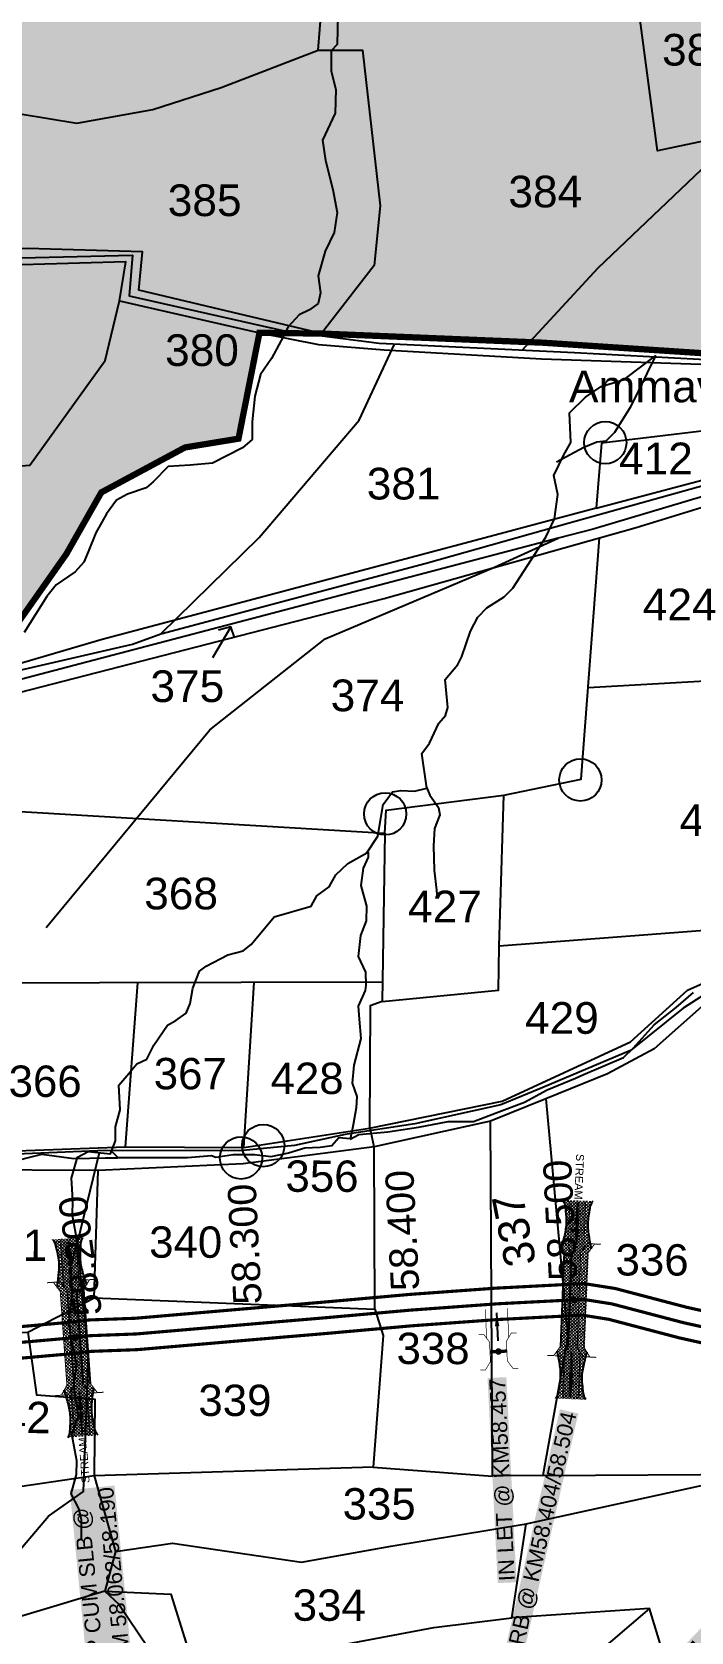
# Model space of a CAD drawing. Header units: inches. Extents: x 206739 to 240559, y 1587423 to 1599564.
# Drawn here: x 215702 to 216121, y 1589899 to 1590916 of the extents above; entities that cross this region are included whole.
import ezdxf
from ezdxf.enums import TextEntityAlignment as Align

# ---------------------------------------------------------------- set-up
doc = ezdxf.new("R2010")
doc.units = ezdxf.units.IN
doc.header["$MEASUREMENT"] = 0
doc.linetypes.add('ACAD_ISO02W100', pattern=[15, 12, -3])
doc.linetypes.add('HIDDEN2', pattern=[0.1875, 0.125, -0.0625])
for name, color, linetype in [('BOUNDRY STONES', 240, 'Continuous'), ('CANAL1', 7, 'Continuous'), ('CSMark', 72, 'Continuous'), ('PLOT NO', 7, 'Continuous'), ('PLOTS', 7, 'Continuous'), ('PLOTS NO', 7, 'Continuous'), ('ROADS', 1, 'Continuous'), ('STREAMS', 4, 'Continuous'), ('STRUCTURE', 5, 'Continuous'), ('text2', 7, 'Continuous'), ('WUA-17', 3, 'Continuous')]:
    doc.layers.add(name, color=color, linetype=linetype)
doc.styles.get("Standard").update_dxf_attribs({"font": 'arial.ttf'})
doc.dimstyles.get("Standard").update_dxf_attribs({"dimtxt": 0.18, "dimasz": 0.18, "dimexe": 0.18, "dimexo": 0.0625, "dimgap": 0.09, "dimtad": 0, "dimtih": 1, "dimtoh": 1, "dimdec": 4, "dimzin": 0, "dimdsep": 46, "dimtxsty": 'Standard', "dimcen": 0.09, "dimadec": 0, "dimazin": 0, "dimtfac": 1, "dimtdec": 4, "dimtofl": 0, "dimtmove": 0, "dimatfit": 3, "dimfxl": 1, "dimtolj": 1, "dimtzin": 0, "dimarcsym": 0})

# ---------------------------------------------------------------- blocks, each defined once
blk = doc.blocks.new('gfgfdgfdgdfg')
at = {"layer": 'PLOTS NO', "color": 0}
for points in [[(19741.3, 7371.2), (19732, 7370.5), (19732.1, 7359.5)], [(19732, 7370.5), (19753.7, 7348.9)]]:
    blk.add_lwpolyline(points, dxfattribs=at)
blk = doc.blocks.new('OT')
at = {"layer": 'STRUCTURE', "color": 190}
for points, const_width in [([(769751.4, 1706595.8), (769729.4, 1706595.8)], 0.5), ([(769775.2, 1706601.8), (769775.2, 1706597.8), (769769.2, 1706593.8), (769761.8, 1706593.8), (769754.4, 1706593.8), (769748.4, 1706597.8), (769748.4, 1706601.8)], 0.5), ([(769761.8, 1706593.8), (769761.8, 1706581)], 2.5), ([(769751.4, 1706579), (769729.4, 1706579)], 0.5), ([(769748.4, 1706573), (769748.4, 1706577), (769754.4, 1706581), (769761.8, 1706581), (769761.8, 1706581), (769761.8, 1706581), (769769.2, 1706581), (769775.2, 1706577), (769775.2, 1706573)], 0.5)]:
    blk.add_lwpolyline(points, dxfattribs=dict(at, const_width=const_width))
at = {"layer": 'STRUCTURE', "color": 0}
blk.add_circle((769761.8, 1706587.4), 1.87, dxfattribs=at)
blk.add_leader([(769732.6, 1706587.4), (769753.8, 1706587.4)], dimstyle='Standard', override={"dimasz": 10, "dimgap": 0.09, "dimtad": 0}, dxfattribs=at)
blk = doc.blocks.new('SLB')
at = {"layer": 'STRUCTURE'}
h = blk.add_hatch(dxfattribs=at)
h.set_pattern_fill('DOTS', color=6, scale=20, angle=320.3722, style=0)
h.set_pattern_definition([(320.372247934, (-159.4327, -72.9564), (1.2786241598, 0.5641323054), [0, -1.25])])
h.paths.add_polyline_path([(769699.5, 1706871.1), (769699.5, 1706861.1), (769729.1, 1706861.1), (769732.1, 1706863.1), (769792.1, 1706863.1), (769795.1, 1706861.1), (769824.7, 1706861.1), (769824.7, 1706871.1), (769795.1, 1706871.1), (769792.1, 1706869.1), (769732.1, 1706869.1), (769729.1, 1706871.1)])
at = {"layer": 'STRUCTURE', "color": 6, "linetype": 'ACAD_ISO02W100', "ltscale": 0.5, "const_width": 0.5}
for points in [[(769699.5, 1706871.1), (769729.1, 1706871.1)], [(769795.1, 1706871.1), (769824.7, 1706871.1)], [(769699.5, 1706861.1), (769729.1, 1706861.1)], [(769795.1, 1706861.1), (769824.7, 1706861.1)]]:
    blk.add_lwpolyline(points, dxfattribs=at)
at = {"layer": 'STRUCTURE', "color": 6, "const_width": 0.628}
for points in [[(769726.1, 1706877.1), (769726.1, 1706873.1), (769732.1, 1706869.1), (769792.1, 1706869.1), (769798.1, 1706873.1), (769798.1, 1706877.1)], [(769726.1, 1706855.1), (769726.1, 1706859.1), (769732.1, 1706863.1), (769792.1, 1706863.1), (769798.1, 1706859.1), (769798.1, 1706855.1)]]:
    blk.add_lwpolyline(points, dxfattribs=at)
at = {"layer": 'STRUCTURE', "color": 6}
blk.add_lwpolyline([(769732.1, 1706863.1), (769792.1, 1706863.1)], dxfattribs=at)
blk.add_lwpolyline([(769732.1, 1706863.1), (769792.1, 1706863.1)], dxfattribs=at)
at = {"layer": 'STRUCTURE', "color": 0}
blk.add_circle((769762.1, 1706866.1), 1.24, dxfattribs=at)
for points in [[(769703.8, 1706866), (769726.7, 1706866)], [(769818.6, 1706865.8), (769795.7, 1706865.8)]]:
    blk.add_leader(points, dimstyle='Standard', override={"dimasz": 10, "dimgap": 0.09, "dimtad": 0}, dxfattribs=at)
blk = doc.blocks.new('SP')
at = {"layer": 'STRUCTURE'}
h = blk.add_hatch(dxfattribs=at)
h.set_pattern_fill('DASH', color=256, scale=8, style=0)
edge = h.paths.add_edge_path()
edge.add_spline(control_points=[(769825.7, 1706742.1), (769825.3, 1706741.8), (769823.8, 1706740.8), (769820.9, 1706740.3), (769817, 1706739.7), (769811.4, 1706738.9), (769804, 1706739.7), (769798.4, 1706741), (769795.6, 1706741.6)], knot_values=[0, 0, 0, 0, 1.613557, 5.24513, 8.624976, 13.470124, 22.190216, 30.746377, 30.746377, 30.746377, 30.746377], degree=3, periodic=0)
edge.add_line((769795.6, 1706741.6), (769792.6, 1706739.6))
edge.add_line((769792.6, 1706739.6), (769732.6, 1706739.6))
edge.add_line((769732.6, 1706739.6), (769729.6, 1706741.6))
edge.add_spline(control_points=[(769729.6, 1706741.6), (769726.9, 1706740.9), (769721.3, 1706739.5), (769713.9, 1706738.5), (769708.3, 1706739.1), (769704.4, 1706739.6), (769701.5, 1706740), (769700, 1706741), (769699.5, 1706741.3)], knot_values=[0, 0, 0, 0, 8.556161, 17.276253, 22.121402, 25.501247, 29.13282, 30.746377, 30.746377, 30.746377, 30.746377], degree=3, periodic=0)
edge.add_line((769699.5, 1706741.3), (769699.5, 1706722.1))
edge.add_spline(control_points=[(769699.5, 1706722.1), (769700, 1706722.4), (769701.4, 1706723.4), (769704.3, 1706724), (769708.2, 1706724.5), (769713.8, 1706725.3), (769721.2, 1706724.5), (769726.8, 1706723.3), (769729.6, 1706722.6)], knot_values=[0, 0, 0, 0, 1.613557, 5.24513, 8.624976, 13.470124, 22.190216, 30.746377, 30.746377, 30.746377, 30.746377], degree=3, periodic=0)
edge.add_line((769729.6, 1706722.6), (769732.6, 1706724.6))
edge.add_line((769732.6, 1706724.6), (769792.6, 1706724.6))
edge.add_line((769792.6, 1706724.6), (769795.6, 1706722.6))
edge.add_spline(control_points=[(769795.6, 1706722.6), (769798.4, 1706723.3), (769803.9, 1706724.8), (769811.3, 1706725.8), (769817, 1706725.1), (769820.9, 1706724.7), (769823.8, 1706724.2), (769825.2, 1706723.3), (769825.7, 1706723)], knot_values=[0, 0, 0, 0, 8.556161, 17.276253, 22.121402, 25.501247, 29.13282, 30.746377, 30.746377, 30.746377, 30.746377], degree=3, periodic=0)
edge.add_line((769825.7, 1706723), (769825.7, 1706742.1))
h.paths.add_polyline_path([(769764.2, 1706732.1, -1), (769761.1, 1706732.1, -1)], flags=0)
h.paths.add_polyline_path([(769761.1, 1706732.1, 1), (769764.2, 1706732.1, 1)], flags=16)
at = {"layer": 'STRUCTURE', "const_width": 0.628}
for points in [[(769726.6, 1706747.6), (769726.6, 1706743.6), (769732.6, 1706739.6), (769792.6, 1706739.6), (769798.6, 1706743.6), (769798.6, 1706747.6)], [(769726.6, 1706716.6), (769726.6, 1706720.6), (769732.6, 1706724.6), (769792.6, 1706724.6), (769798.6, 1706720.6), (769798.6, 1706716.6)]]:
    blk.add_lwpolyline(points, dxfattribs=at)
at = {"layer": 'STRUCTURE', "color": 3}
blk.add_lwpolyline([(769732.6, 1706724.6), (769792.6, 1706724.6)], dxfattribs=at)
blk.add_lwpolyline([(769732.6, 1706724.6), (769792.6, 1706724.6)], dxfattribs=at)
at = {"layer": 'STRUCTURE', "color": 0}
blk.add_circle((769762.6, 1706732.1), 1.55, dxfattribs=at)
at = {"layer": 'STRUCTURE'}
for points in [[(769699.5, 1706741.3), (769700.9, 1706740.5), (769704.4, 1706739.6), (769707.8, 1706739.2), (769712.6, 1706738.8), (769721.3, 1706739.7), (769729.6, 1706741.6)], [(769825.7, 1706742.1), (769824.3, 1706741.3), (769820.8, 1706740.3), (769817.5, 1706739.8), (769812.7, 1706739.2), (769804, 1706739.9), (769795.6, 1706741.6)], [(769699.5, 1706722.1), (769700.9, 1706723), (769704.4, 1706724), (769707.7, 1706724.5), (769712.5, 1706725), (769721.2, 1706724.4), (769729.6, 1706722.6)], [(769825.7, 1706723), (769824.3, 1706723.8), (769820.8, 1706724.7), (769817.4, 1706725.1), (769812.6, 1706725.5), (769803.9, 1706724.6), (769795.6, 1706722.6)]]:
    blk.add_spline(points, degree=3, dxfattribs=at)
at = {"layer": 'STRUCTURE', "color": 0}
blk.add_text('STREAM', height=5, dxfattribs=at).set_placement((769684.3, 1706732.1), align=Align.MIDDLE_CENTER)
for points in [[(769727.4, 1706732.1), (769700.8, 1706732.1)], [(769824.4, 1706732.1), (769800.5, 1706732.1)]]:
    blk.add_leader(points, dimstyle='Standard', override={"dimasz": 10, "dimgap": 0.09, "dimtad": 0}, dxfattribs=at)

msp = doc.modelspace()

# ---------------------------------------------------------------- hatches: boundary and pattern name
at = {"layer": 'PLOTS NO', "true_color": 0x105689}
h = msp.add_hatch(color=146, dxfattribs=at)
h.dxf.hatch_style = 1
h.paths.add_polyline_path([(214625.79505, 1590262.32162), (214620.06245, 1590317.85323), (214600.78706, 1590363.17505), (214574.57036, 1590402.04399), (214571.13062, 1590445.36558), (214546.87813, 1590538.54478), (214548.99811, 1590550.09652), (214513.50886, 1590654.44787), (214513.76842, 1590687.19534), (214513.82529, 1590694.36972), (214520.20988, 1590831.80143), (214580.7184, 1590942.81254), (214573.71305, 1590949.0457), (214594.6266, 1590969.17547), (214633.16496, 1591003.68923), (214708.15167, 1591030.50325), (214740.16326, 1591038.58884), (214829.33475, 1591101.08058), (214888.88118, 1591126.51589), (214969.98877, 1591132.63589), (215050.36245, 1591145.31117), (215135.49663, 1591175.93189), (215194.78531, 1591198.21377), (215203.33342, 1591200.74395), (215299.22705, 1591236.00729), (215411.60142, 1591258.50123), (215456.3278, 1591130.38541), (215466.468, 1591139.68416), (215495.52187, 1591150.49587), (215612.52771, 1591170.75463), (215627.61699, 1591203.72243), (215625.39737, 1591340.44503), (215704.82913, 1591343.36909), (215896.87273, 1591331.65937), (215974.22871, 1591339.63465), (216079.8248, 1591344.17367), (216054.29261, 1591269.53072), (216347.90807, 1591319.38871), (216361.86486, 1591287.32117), (216405.43606, 1591286.01183), (216415.43005, 1591274.42817), (216430.69873, 1591193.3363), (216423.71648, 1591142.09975), (216373.86241, 1591105.34085), (216283.76367, 1591092.04178), (216232.30155, 1591034.95297), (216198.94511, 1590960.54286), (216136.8444, 1590848.24454), (216142.06626, 1590778.23674), (216137.65695, 1590711.12044), (216026.72063, 1590718.40859), (215886.13116, 1590724.19751), (215846.72794, 1590724.67226), (215833.4102, 1590657.36824), (215799.37956, 1590651.78017), (215746.18583, 1590623.18886), (215723.9945, 1590584.08383), (215669.94234, 1590507.23431), (215591.04035, 1590489.33683), (215484.45263, 1590458.6537), (215430.76632, 1590443.19916), (215426.20714, 1590441.88672), (215346.45058, 1590418.71821), (215223.47504, 1590384.58308), (215158.21957, 1590364.92947), (215140.38016, 1590359.5566), (215027.92095, 1590329.52145), (214968.39784, 1590316.37105), (214891.78597, 1590294.7307), (214772.67383, 1590265.19642), (214721.79074, 1590264.2005)])

# ---------------------------------------------------------------- linework, layer by layer
at = {"layer": 'BOUNDRY STONES'}
for centre in [(216066.63167, 1590654.84303), (216050.80746, 1590440.36606), (215926.67134, 1590418.78044), (215849.14278, 1590207.84426), (215835.03828, 1590199.99844)]:
    msp.add_circle(centre, 13.43437, dxfattribs=at)
at = {"layer": 'CANAL1', "color": 1, "ltscale": 4, "const_width": 2}
for points in [[(215684.29717, 1590091.78866), (215726.13625, 1590095.48093), (215738.18071, 1590096.94155), (215767.79874, 1590098.04402), (215858.98404, 1590105.89507), (215884.9019, 1590108.06964), (215942.03105, 1590113.18658), (215997.49629, 1590117.2222), (216053.05128, 1590120.10165), (216072.93659, 1590116.96762), (216118.26476, 1590105.05415), (216148.5758, 1590098.29025)], [(215686.11483, 1590071.87134), (215728.21975, 1590075.58707), (215739.75929, 1590076.98645), (215769.02926, 1590078.07598), (215860.67796, 1590085.96693), (215886.6301, 1590088.14436), (215943.64895, 1590093.25142), (215998.73971, 1590097.2598), (216052.00072, 1590100.02035), (216068.82741, 1590097.36838), (216113.54324, 1590085.61585), (216143.8462, 1590078.85375)]]:
    msp.add_lwpolyline(points, dxfattribs=at)
at = {"layer": 'CANAL1', "color": 1, "linetype": 'HIDDEN2', "ltscale": 50, "const_width": 2}
msp.add_lwpolyline([(215685.206, 1590081.83), (215727.178, 1590085.534), (215738.88436, 1590086.95361), (215768.414, 1590088.06), (215859.831, 1590095.931), (215885.766, 1590098.107), (215942.84, 1590103.219), (215998.118, 1590107.241), (216052.526, 1590110.061), (216070.882, 1590107.168), (216115.904, 1590095.335), (216146.211, 1590088.572)], dxfattribs=at)
at = {"layer": 'PLOTS'}
for points in [[(215564.41872, 1590985.14456), (215528.32163, 1590897.12217), (215504.2215, 1590869.30857), (215596.63933, 1590869.64165), (215658.33625, 1590869.86402), (215730.60693, 1590857.96252), (215778.97276, 1590866.6953), (215822.34486, 1590880.67268), (215884.0724, 1590904.38143), (215889.2833, 1590970.25989), (215885.60223, 1591035.1847)], [(216198.94511, 1590960.54286), (216158.32303, 1590884.27547), (216139.15307, 1590854.08219), (216136.8444, 1590848.24454), (216099.75119, 1590840.35404), (216083.06987, 1590966.93147)], [(215884.0724, 1590904.38143), (215912.14998, 1590904.45064), (215923.59216, 1590805.42966), (215919.66805, 1590767.57738), (215886.13116, 1590724.19751)], [(216136.8444, 1590848.24454), (216131.64686, 1590835.10219), (216142.06626, 1590778.23674), (216137.65695, 1590711.12044), (216026.72063, 1590718.40859), (215925.1312, 1590721.12645), (215886.13116, 1590724.19751), (215829.7058, 1590737.59534), (215770.08679, 1590751.75149), (215772.28693, 1590776.22396), (215699.35445, 1590778.39678), (215659.80393, 1590777.06364), (215656.3264, 1590869.85678)], [(215757.72301, 1590744.98755), (215761.84368, 1590769.78752), (215644.01194, 1590766.34124), (215567.66253, 1590761.24361), (215475.04129, 1590766.54831), (215478.03271, 1590774.27545)], [(215445.49771, 1590581.68096), (215451.64006, 1590614.05181), (215597.5455, 1590621.29648), (215643.89991, 1590636.30616), (215700.64036, 1590640.56439), (215748.66292, 1590707.16577), (215757.72301, 1590744.98755), (215846.72794, 1590724.67226)], [(216060.81732, 1590613.13101), (215980.71737, 1590591.8145), (215746.78444, 1590529.55936), (215669.94234, 1590507.23431), (215723.9945, 1590584.08383), (215746.18583, 1590623.18886), (215799.37956, 1590651.78017), (215833.4102, 1590657.36824), (215846.72794, 1590724.67226), (215884.24591, 1590717.24841), (215926.04364, 1590713.8949), (216026.05825, 1590708.16373), (216152.5725, 1590703.80702), (216152.49641, 1590721.91647)], [(216150.85717, 1590664.96869), (216064.16369, 1590654.50296), (216060.81732, 1590613.13101), (216150.39855, 1590636.97072)], [(214230.29818, 1590257.16152), (214404.2632, 1590266.8681), (214543.09899, 1590268.53698), (214578.29376, 1590260.94291), (214602.62915, 1590255.69199), (214627.50446, 1590237.41016), (214772.43161, 1590248.05927), (214879.65656, 1590274.51736), (214984.94637, 1590300.49795), (215084.61283, 1590327.43929), (215232.98276, 1590369.20257), (215342.02294, 1590399.89527), (215388.64381, 1590413.01814), (215488.04168, 1590443.67058), (215649.82109, 1590486.88511), (215687.42858, 1590494.17355), (215926.00832, 1590555.79996), (216086.24798, 1590600.96436), (216171.7513, 1590627.11167)], [(216055.68074, 1590499.05574), (216163.75255, 1590505.18859), (216150.46989, 1590620.60371)], [(215662.41196, 1590422.21427), (215926.53062, 1590406.60204), (215927.38598, 1590421.07257), (216002.18593, 1590430.65533), (216051.27538, 1590440.78308), (216062.88715, 1590594.37998)], [(216877.90882, 1590483.90558), (216873.15156, 1590474.12107), (216754.89438, 1590428.73405), (216660.08935, 1590397.121), (216540.85611, 1590381.57053), (216536.36199, 1590384.43839), (216491.07114, 1590376.71081), (216429.80452, 1590366.25742), (216407.63439, 1590369.6876), (216356.81358, 1590350.73731), (216299.74038, 1590334.88632), (216189.01216, 1590319.08804), (216158.78234, 1590314.77497), (216131.5243, 1590299.55942), (216097.69648, 1590269.31065), (216068.02299, 1590253.41728), (216028.88261, 1590237.66874), (215993.59187, 1590223.46914), (215919.64512, 1590206.98098), (215836.32612, 1590196.2449), (215744.10117, 1590192.09627), (215659.75626, 1590192.43179), (215622.53129, 1590184.67803)], [(216156.00033, 1590341.88566), (216146.44657, 1590345.93447), (215999.15036, 1590334.69587), (216002.18593, 1590430.65533)], [(215926.53062, 1590406.60204), (215924.68848, 1590299.38073), (215998.65984, 1590306.69851), (215999.15036, 1590334.69587)], [(215356.97759, 1590123.5377), (215466.75809, 1590156.54447), (215572.10731, 1590185.1948), (215634.94172, 1590202.28298), (215761.42876, 1590207.04841), (215836.78716, 1590206.55394), (215916.75616, 1590218.89556), (216001.11104, 1590236.15745), (216082.5506, 1590273.83618), (216118.84504, 1590306.75256), (216165.90683, 1590327.72772)], [(215924.9006, 1590311.72707), (215654.85732, 1590311.0426)], [(215769.28834, 1590311.33264), (215761.42876, 1590207.04841)], [(215836.78716, 1590206.55394), (215843.27322, 1590311.52017)], [(216026.82217, 1589998.092), (216160.59628, 1589998.83352), (216152.123, 1590075.35997), (216157.14269, 1590201.68779), (216151.1327, 1590310.50491)], [(215924.68848, 1590299.38073), (215917.17651, 1590296.76644), (215916.75616, 1590218.89556)], [(216028.88261, 1590237.66874), (216042.73484, 1590086.35689), (216026.82217, 1589998.092), (215994.84214, 1589997.91473)], [(215919.07991, 1590003.40047), (215994.84338, 1589997.68934), (215993.59187, 1590223.46914)], [(215741.60264, 1590111.0558), (215919.99421, 1590103.76076), (215919.64512, 1590206.98098), (215917.18887, 1590218.9841)], [(215631.45154, 1590086.27824), (215699.55318, 1590089.26902), (215741.60264, 1590111.0558), (215744.10117, 1590192.09627)], [(215919.99421, 1590103.76076), (215925.39029, 1590087.11349), (215919.07991, 1590003.40047), (215741.66751, 1589997.81995), (215640.81597, 1589982.97885)], [(215699.55318, 1590089.26902), (215705.05019, 1590049.28933), (215742.08593, 1590046.48996), (215741.66751, 1589997.81995), (215755.31172, 1589949.81363), (215748.41325, 1589924.4607), (215606.36111, 1589881.83662), (215597.12427, 1589912.61999), (215580.68713, 1589913.06673), (215555.40186, 1589973.77278), (215555.08691, 1589977.52359)], [(216147.5179, 1589809.81413), (216145.72269, 1589829.53794), (216119.47204, 1589832.08831), (216094.71332, 1589913.58007), (216007.24524, 1589907.64787), (216016.2414, 1589967.4121), (216160.59628, 1589998.83352)], [(215755.31172, 1589949.81363), (215791.38991, 1589954.99452), (215873.43225, 1589942.98872), (215930.26949, 1589953.09913), (216016.2414, 1589967.4121)], [(215748.41325, 1589924.4607), (215757.4109, 1589916.17538), (215831.50532, 1589806.12967), (215648.88143, 1589827.69011), (215606.36111, 1589881.83662), (215613.82492, 1589806.74271), (215501.91532, 1589800.33734), (215515.27357, 1589832.05245), (215559.87851, 1589836.88378), (215606.36111, 1589881.83662)], [(215748.41325, 1589924.4607), (215790.44317, 1589922.6881), (215810.98254, 1589856.83025), (215846.46981, 1589858.62956), (215862.04703, 1589883.40613), (215957.62763, 1589901.33727), (216007.24524, 1589907.64787)], [(216094.71332, 1589913.58007), (215996.95718, 1589829.89989), (215958.08565, 1589812.27267), (215982.01911, 1589759.49461), (216145.72269, 1589829.53794)]]:
    msp.add_lwpolyline(points, dxfattribs=at)
at = {"layer": 'ROADS'}
for points in [[(216854.99704, 1590835.08253), (216815.0978, 1590817.61035), (216629.38255, 1590755.57772), (216412.72851, 1590702.50628), (216277.90701, 1590665.04702), (216058.87105, 1590599.86032), (216036.64506, 1590594.02458), (215854.70849, 1590546.25467), (215661.53734, 1590495.53496), (215472.17119, 1590445.81431), (215265.16571, 1590384.75494), (215081.4625, 1590330.56891), (214892.34534, 1590283.82743), (214777.32916, 1590255.40046), (214628.41989, 1590247.29118), (214593.01971, 1590263.5928), (214562.08171, 1590270.18671), (214420.62541, 1590271.86054), (214230.55822, 1590262.22463)], [(215170.49806, 1590839.55378), (215324.10425, 1590815.20005), (215379.28784, 1590806.45088), (215450.61718, 1590795.14185), (215473.48067, 1590783.73778), (215480.67988, 1590769.88016), (215615.95861, 1590770.55496), (215765.91384, 1590774.01701), (215763.85762, 1590748.1137), (215863.43943, 1590725.66428), (215922.92548, 1590717.99797), (216046.9645, 1590712.18712), (216142.33333, 1590707.11784)], [(216013.86373, 1590713.73779), (216062.19258, 1590765.96779), (216140.89454, 1590841.06601)], [(215783.95406, 1590533.31864), (215846.49165, 1590594.49867), (215910.17882, 1590669.21059), (215932.56339, 1590717.54646)], [(214230.87176, 1590268.32947), (214288.31987, 1590268.97093), (214402.13724, 1590276.2786), (214505.17409, 1590278.14118), (214583.97964, 1590272.41473), (214614.29414, 1590262.42568), (214631.55626, 1590256.73757), (214751.94436, 1590258.57926), (214797.56993, 1590264.57094), (214877.01597, 1590287.77035), (214975.3235, 1590312.59479), (215073.79875, 1590337.46158), (215143.65879, 1590355.73136), (215210.58174, 1590373.23303), (215332.13619, 1590408.662), (215435.79765, 1590438.87578), (215537.90868, 1590468.63766), (215627.14355, 1590494.64658), (215765.91118, 1590526.72803), (215783.95406, 1590533.31864), (215952.72071, 1590578.23147), (216043.72828, 1590603.74767), (216166.0497, 1590638.04347)], [(215711.05699, 1590346.61664), (215815.23095, 1590472.12105), (215888.46902, 1590530.00725), (215996.28899, 1590575.60894), (216036.64506, 1590594.02458)], [(216156.18251, 1590320.9174), (216116.12626, 1590295.23539), (216082.73661, 1590268.24251), (216026.82432, 1590244.81713), (216000.23233, 1590233.67598), (215945.46388, 1590221.59012), (215901.25093, 1590214.99633), (215869.09218, 1590207.83733), (215834.11454, 1590204.50903), (215749.04355, 1590204.73243), (215645.32073, 1590200.58556), (215516.87669, 1590166.32323), (215400.41203, 1590133.1734), (215290.85032, 1590098.71801)], [(215375.37472, 1589763.62118), (215481.36923, 1589837.37881), (215516.6401, 1589890.21962), (215549.75661, 1589917.82537), (215607.15323, 1589933.25138), (215679.37525, 1589933.13963), (215712.50951, 1589972.21278), (215734.85547, 1589987.84359), (215738.00775, 1590074.11384), (215731.14427, 1590145.91042), (215744.95671, 1590203.35603)]]:
    msp.add_lwpolyline(points, dxfattribs=at)
at = {"layer": 'STREAMS'}
for points in [[(215896.63345, 1590926.8322), (215896.08055, 1590907.98944), (215892.40808, 1590904.0694), (215892.38784, 1590890.98362), (215895.25017, 1590879.34684), (215894.96513, 1590864.42946), (215886.82026, 1590847.16873), (215888.63344, 1590834.34183), (215893.31857, 1590815.75276), (215896.17658, 1590801.09224), (215894.32395, 1590788.53272), (215888.55143, 1590776.62178), (215884.07521, 1590760.92566), (215885.62984, 1590750.19296), (215884.04808, 1590743.39074), (215878.54219, 1590739.21183), (215871.99042, 1590736.0813), (215864.90803, 1590728.50254), (215860.44274, 1590719.87278), (215854.40177, 1590708.3666), (215847.31533, 1590698.17061), (215843.88943, 1590684.30496), (215842.03131, 1590668.08144), (215842.01389, 1590656.82766), (215835.98264, 1590651.6027), (215816.79176, 1590641.8211), (215802.64844, 1590640.53441), (215788.76771, 1590639.77066), (215779.06294, 1590629.84052), (215774.60535, 1590626.18333), (215762.81452, 1590622.01414), (215755.73802, 1590618.36108), (215749.43931, 1590609.47245), (215742.61182, 1590597.44406), (215737.87948, 1590585.41242), (215734.98867, 1590578.87403), (215729.47954, 1590572.60132), (215717.42067, 1590564.50674), (215711.64773, 1590556.92595), (215697.14923, 1590534.03942)], [(215733.66811, 1589957.71793), (215733.48663, 1589969.93596), (215731.89452, 1589977.14885), (215727.09879, 1589986.36964), (215730.32454, 1589998.78265), (215730.53843, 1590007.39485), (215727.35806, 1590024.42442), (215731.78475, 1590035.83414), (215728.60859, 1590055.46756), (215730.63264, 1590068.28302), (215726.84451, 1590087.0317), (215725.45402, 1590095.04546), (215727.6851, 1590112.26699), (215726.10755, 1590128.89348), (215731.14427, 1590145.91042), (215727.96001, 1590163.42442), (215727.9752, 1590173.23861), (215727.19486, 1590187.05983), (215731.02349, 1590200.47334), (215737.8431, 1590204.06808), (215752.07032, 1590202.64397), (215755.28956, 1590210.85093), (215755.3032, 1590219.66369), (215758.12601, 1590230.67531), (215757.35725, 1590246.23307), (215762.37692, 1590252.23396), (215768.80195, 1590259.83512), (215775.21985, 1590262.82957), (215779.64252, 1590271.63543), (215788.28022, 1590284.44065), (215793.49562, 1590287.43695), (215800.11639, 1590292.03344), (215802.73138, 1590298.23839), (215804.34952, 1590307.84976), (215808.5749, 1590318.65895), (215812.78851, 1590321.85706), (215826.62811, 1590329.04608), (215836.45249, 1590331.63466), (215841.46906, 1590335.6327), (215856.12649, 1590353.23559), (215879.64626, 1590360.09756), (215883.26398, 1590366.70155), (215891.08879, 1590372.2976), (215895.30953, 1590380.10234), (215902.93643, 1590387.30106), (215914.97175, 1590394.09227), (215922.00259, 1590404.69679), (215925.4405, 1590424.72049), (215931.26499, 1590432.72316), (215936.67769, 1590433.71622), (215945.29475, 1590433.3023), (215953.11368, 1590435.09281), (215949.94244, 1590457.22646), (215954.76266, 1590463.82859), (215960.79448, 1590476.43751), (215965.01088, 1590481.4383), (215966.42151, 1590486.44335), (215964.84582, 1590504.27161), (215972.87691, 1590513.67289), (215975.49034, 1590518.87634), (215980.95243, 1590535.00217), (215985.57567, 1590543.8078), (215991.39688, 1590549.80754), (216002.23002, 1590556.80087), (216007.8504, 1590562.40033), (216028.76603, 1590594.68388), (216034.39554, 1590606.29199), (216036.42375, 1590621.91156), (216033.83697, 1590633.93297), (216040.27067, 1590647.14219), (216044.69197, 1590654.94662), (216043.94715, 1590673.89327), (216053.98289, 1590683.69204), (216064.01417, 1590690.48636), (216078.65147, 1590695.07036), (216098.51563, 1590710.06141), (216082.34814, 1590677.25435), (216072.57687, 1590661.37661), (216066.92529, 1590655.74588), (216061.28165, 1590655.24196), (216053.06826, 1590651.66599), (216035.61236, 1590642.46484)], [(215952.94642, 1590435.79913), (215955.15321, 1590430.76585), (215960.57659, 1590422.91095), (215961.3744, 1590418.08102), (215957.93861, 1590409.43506), (215957.31748, 1590398.37035), (215957.89783, 1590383.07877), (215959.2872, 1590370.20025), (215959.48661, 1590367.49812)], [(215915.84218, 1590394.32442), (215915.83751, 1590391.30652), (215912.60566, 1590384.2697), (215911.17925, 1590373.20632), (215914.7827, 1590360.12311), (215914.56679, 1590350.6674), (215910.92879, 1590341.41807), (215909.49895, 1590328.14156), (215914.11381, 1590318.07478), (215914.30244, 1590309.89979), (215913.89441, 1590306.48009), (215909.44988, 1590296.42733), (215910.04113, 1590288.17747), (215911.22997, 1590275.90286), (215906.77486, 1590259.00945), (215905.75056, 1590247.54302), (215908.55588, 1590239.08858), (215908.14212, 1590231.84622), (215906.31347, 1590220.98464), (215904.69014, 1590212.73821), (215904.68921, 1590212.13461), (215897.22164, 1590212.68162), (215892.78489, 1590207.65862), (215885.33469, 1590206.66421), (215875.67086, 1590206.27674), (215865.19738, 1590203.07387), (215853.91986, 1590200.67701), (215843.65469, 1590201.90009), (215829.96506, 1590201.92127), (215819.09152, 1590200.32848), (215816.27467, 1590201.33886), (215800.9723, 1590199.95417), (215787.08157, 1590199.97566), (215774.80123, 1590199.99466), (215764.53401, 1590200.01055), (215756.88409, 1590200.02238), (215753.26583, 1590203.64948)], [(215904.37007, 1590211.87214), (215909.83485, 1590214.8952), (215928.44227, 1590216.6853), (215947.86028, 1590219.48468), (215966.67269, 1590223.09336), (215982.8506, 1590223.06833), (215997.21741, 1590228.70494), (216015.22598, 1590235.54847), (216029.59574, 1590243.20606), (216047.60525, 1590250.65594), (216052.25993, 1590252.87181), (216078.28763, 1590263.81002), (216084.36378, 1590269.86365), (216097.7333, 1590284.59635), (216111.70404, 1590295.69025), (216122.63891, 1590305.17206)], [(215303.72771, 1590102.13962), (215317.0799, 1590105.55465), (215335.08722, 1590111.58982), (215351.07265, 1590117.8302), (215366.24549, 1590121.6466), (215378.58556, 1590124.45693), (215389.50666, 1590125.0463), (215416.81222, 1590128.43975), (215436.84142, 1590134.2697), (215465.57393, 1590144.93658), (215488.63588, 1590150.35757), (215517.36558, 1590159.20557), (215546.70459, 1590169.87152), (215577.25087, 1590176.49356), (215589.59375, 1590181.12277), (215603.67202, 1590183.83989), (215625.31908, 1590189.66725), (215646.7646, 1590195.89919), (215658.90201, 1590198.50774), (215685.7951, 1590196.64724), (215708.45335, 1590202.47312), (215728.67127, 1590199.61242), (215748.89436, 1590199.98531), (215756.57899, 1590199.97342)]]:
    msp.add_lwpolyline(points, dxfattribs=at)
at = {"layer": 'text2', "color": 3, "linetype": 'Continuous'}
for p in [(216039.75569, 1590109.39911), (215939.38756, 1590102.90977), (215839.18576, 1590094.15345)]:
    msp.add_point(p, dxfattribs=at)
at = {"layer": 'text2'}
for p in [(216046.85658, 1590109.76715), (215997.48584, 1590097.08148), (215729.65626, 1590085.83454), (215738.88436, 1590086.95361)]:
    msp.add_point(p, dxfattribs=at)
at = {"layer": 'WUA-17', "color": 17, "const_width": 4, "elevation": 3}
msp.add_lwpolyline([(216137.65695, 1590711.12044), (216026.72063, 1590718.40859), (215886.13116, 1590724.19751), (215846.72794, 1590724.67226), (215833.4102, 1590657.36824), (215799.37956, 1590651.78017), (215746.18583, 1590623.18886), (215723.9945, 1590584.08383), (215669.94234, 1590507.23431), (215591.04035, 1590489.33683), (215484.45263, 1590458.6537), (215430.76632, 1590443.19916), (215426.20714, 1590441.88672), (215346.45058, 1590418.71821), (215223.47504, 1590384.58308), (215158.21957, 1590364.92947), (215140.38016, 1590359.5566), (215027.92095, 1590329.52145), (214968.39784, 1590316.37105), (214891.78597, 1590294.7307), (214772.67383, 1590265.19642), (214721.79074, 1590264.2005), (214625.79505, 1590262.32162)], dxfattribs=at)

# ---------------------------------------------------------------- block references
at = {"layer": 'PLOT NO', "xscale": 0.7487261496026493, "yscale": 0.7487261496026493, "zscale": 0.7487261496026493, "rotation": 284.2296268615405}
msp.add_blockref('gfgfdgfdgdfg', (206847.88238, 1603501.73413), dxfattribs=at)
at = {"layer": 'STRUCTURE', "color": 0}
for name, p, rotation in [('SP', (-1457565.93718, 2429448.34815), 267.6417515014389), ('SLB', (-1462985.5482, 2418829.06386), 268.0048681860083), ('SP', (1972825.19351, 943491.44086), 94.072978007485), ('SLB', (1972958.76292, 943501.4582), 94.072978007485)]:
    msp.add_blockref(name, p, dxfattribs=dict(at, rotation=rotation))
at = {"layer": 'STRUCTURE', "color": 0, "xscale": 0.8399999999999999, "yscale": 0.8399999999999999, "zscale": 0.8399999999999999, "rotation": 272.8331275422211}
msp.add_blockref('OT', (-1247742.22989, 2165030.88202), dxfattribs=at)

# ---------------------------------------------------------------- texts
at = {"layer": 'CSMark', "color": 1}
for s, rotation, p in [('58.400', 92.87955353, (215939.40711, 1590115.52668)), ('58.500', 92.87955353, (216039.77523, 1590122.01602)), ('58.300', 92.87955353, (215839.20531, 1590106.77036)), ('58.200', 97.66237099, (215737.85185, 1590099.52822))]:
    msp.add_text(s, height=18, rotation=rotation, dxfattribs=at).set_placement(p, align=Align.MIDDLE_LEFT)
at = {"layer": 'PLOT NO'}
for s, p in [('383', (216102.69361, 1590894.61258)), ('384', (216004.99295, 1590804.45281)), ('385', (215788.43076, 1590798.9082)), ('380', (215786.73774, 1590703.60207)), ('Ammavaripalli', (216043.55189, 1590680.51068)), ('412', (216075.35267, 1590634.72607)), ('381', (215914.96635, 1590618.69945)), ('424', (216090.4864, 1590541.87454)), ('375', (215777.4109, 1590489.88276)), ('374', (215891.98466, 1590484.05987)), ('426', (216113.82359, 1590404.70617)), ('368', (215773.44801, 1590358.0456)), ('427', (215941.20873, 1590349.80214)), ('429', (216015.56347, 1590278.93734))]:
    msp.add_text(s, height=20.139367, dxfattribs=at).set_placement(p)
at = {"layer": 'PLOTS NO'}
for s, rotation, p in [('367', 359.91135042, (215779.52752, 1590243.66972)), ('366', 359.91135042, (215687.23772, 1590238.82948)), ('428', 359.91135042, (215853.77976, 1590240.71315)), ('356', 359.91135042, (215863.27418, 1590178.46261)), ('337', 101.23185946, (216022.87444, 1590133.19508)), ('341', 359.91135042, (215665.30266, 1590134.58354)), ('340', 359.91135042, (215776.60884, 1590136.54828)), ('336', 359.91135042, (216073.13657, 1590125.24114)), ('338', 359.91135042, (215933.89769, 1590068.92822)), ('339', 359.91135042, (215807.89553, 1590035.93536)), ('342', 359.91135042, (215667.49618, 1590025.03031)), ('335', 359.91135042, (215899.61684, 1589970.08541)), ('334', 359.91135042, (215867.89682, 1589905.69037))]:
    msp.add_text(s, height=19.931761, rotation=rotation, dxfattribs=at).set_placement(p)
at = {"layer": 'STRUCTURE', "color": 5, "attachment_point": 1, "bg_fill": 1, "box_fill_scale": 1.1, "bg_fill_color": 7, "bg_fill_true_color": 16777215, "bg_fill_transparency": 0}
for s, insert, char_height, width, rotation in [('IN LET @ KM58.457', (215999.15956, 1589930.64606), 10, 128.5652115, 92.83312754), ('SP CUM SLRB @ KM58.404/58.504', (215988.31592, 1589818.22935), 10, 226.3687585, 77.18241518), ('SP CUM SLB @ \\PKM 58.062/58.190', (215738.29247, 1589874.89219, 27), 10, 113.6061392, 95.6154694), (' CHAGALERU DISTRUBUTORY \\P@ KM 57.215/ 57.315', (215977.77924, 1589742.8568), 15, 339.407845, 46.16468246)]:
    msp.add_mtext(s, dxfattribs=dict(at, insert=insert, char_height=char_height, width=width, rotation=rotation))

doc.saveas('drawing.dxf')
